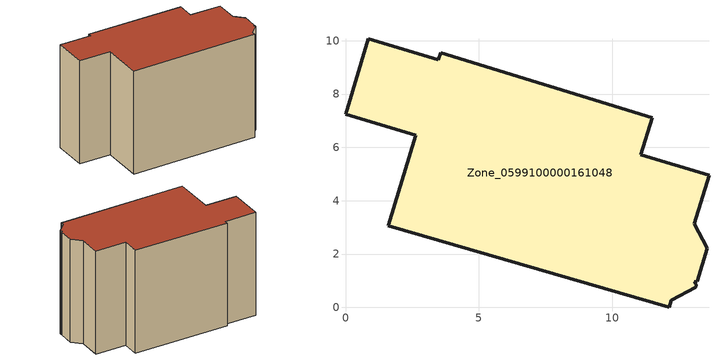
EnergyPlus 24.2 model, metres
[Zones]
Zone_0599100000161048
 floor ground (C_G): 12.21,0.26 12.13,0 1.6,3.06 2.63,6.45 0,7.24 0.85,10.08 3.49,9.29 3.56,9.54 11.5,7.11 11.07,5.73 13.63,4.95 13.07,3.14 13.57,2.22 13.2,0.97 13.08,0.95 13.16,0.84 13.13,0.76 z0
 wall outside (C_F): 11.07,5.73 11.5,7.11 3.56,9.54 3.49,9.29 0.85,10.08 0,7.24 2.63,6.45 1.6,3.06 12.13,0 12.21,0.26 13.13,0.76 13.16,0.84 13.08,0.95 13.2,0.97 13.57,2.22 13.07,3.14 13.63,4.95 11.07,5.73 z0:9.15
 roof outside (C_R): 13.2,0.97 13.57,2.22 13.07,3.14 13.63,4.95 11.07,5.73 11.5,7.11 3.56,9.54 3.49,9.29 0.85,10.08 0,7.24 2.63,6.45 1.6,3.06 12.13,0 12.21,0.26 13.13,0.76 13.16,0.84 13.08,0.95 z9.15
[BUILDING]
Pand.0599100000161048: North Axis=0; Terrain=City; Loads Convergence Tolerance Value=0.04; Temperature Convergence Tolerance Value=0.4; Solar Distribution=FullExterior; Maximum Number of Warmup Days=25; Minimum Number of Warmup Days=1
[Site:Location]
Rotterdam.The.Hague.AP_ZH_NLD Design_Conditions: Latitude=51.96; Longitude=4.45; Time Zone=1; Elevation=-4.5
[SITE:GROUNDTEMPERATURE:BUILDINGSURFACE]
18, 18, 18, 18, 18, 18, 18, 18, 18, 18, 18, 18
[MATERIAL] Thermal Absorptance=0.9; Solar Absorptance=0.7; Visible Absorptance=0.7
Name | Roughness | Thickness | Conductivity | Density | Specific Heat
G.TC.1946 | MediumSmooth | 0.15 | 1 | 540 | 1210
F.TC.1946 | Rough | 0.3 | 0.857143 | 1920 | 840
R.TC.1946 | MediumRough | 0.2 | 0.909091 | 1500 | 1000
[CONSTRUCTION]
C_G: G.TC.1946
C_F: F.TC.1946
C_R: R.TC.1946
[ZONE]
Zone_0599100000161048: Type=1; Multiplier=1; Ceiling Height=Autocalculate; Volume=Autocalculate; Floor Area=autocalculate; Part of Total Floor Area=Yes
[ZONEINFILTRATION:DESIGNFLOWRATE]
Infil_Zone_0599100000161048: Zone or ZoneList or Space or SpaceList=Zone_0599100000161048; Schedule=AlwaysOn; Design Flow Rate Calculation Method=Flow/Area; Flow Rate per Floor Area=0.003; Constant Term Coefficient=1; Temperature Term Coefficient=0; Velocity Term Coefficient=0; Velocity Squared Term Coefficient=0
[HVACTEMPLATE:ZONE:IDEALLOADSAIRSYSTEM]
Zone_0599100000161048: Maximum Heating Supply Air Temperature=50; Minimum Cooling Supply Air Temperature=13; Maximum Heating Supply Air Humidity Ratio=0.0156; Minimum Cooling Supply Air Humidity Ratio=0.0077; Heating Limit=NoLimit; Cooling Limit=NoLimit; Dehumidification Control Type=ConstantSensibleHeatRatio; Cooling Sensible Heat Ratio=0.7; Dehumidification Setpoint=60; Humidification Control Type=None; Humidification Setpoint=30; Outdoor Air Method=None; Outdoor Air Flow Rate per Person=0.00944; Outdoor Air Flow Rate per Zone Floor Area=0; Outdoor Air Flow Rate per Zone=0; Demand Controlled Ventilation Type=None; Outdoor Air Economizer Type=NoEconomizer; Heat Recovery Type=None; Sensible Heat Recovery Effectiveness=0.7; Latent Heat Recovery Effectiveness=0.65
[ZONECONTROL:THERMOSTAT]
ThermostatControl_Zone_0599100000161048: Zone or ZoneList=Zone_0599100000161048; Control Type Schedule=DualSetpointControlType; Control 1=Thermostat_Zone_0599100000161048; Temperature Difference Between Cutout And Setpoint=0
[THERMOSTATSETPOINT:DUALSETPOINT]
Thermostat_Zone_0599100000161048: Heating Setpoint Temperature Schedule=HeatingSetpoint_Zone_0599100000161048; Cooling Setpoint Temperature Schedule=CoolingSetpoint_Zone_0599100000161048
[SCHEDULE:COMPACT]
HeatingSetpoint_Zone_0599100000161048: Through: 12/31, For: AllDays, Until: 24:00, 21
CoolingSetpoint_Zone_0599100000161048: Through: 12/31, For: AllDays, Until: 24:00, 24
DualSetpointControlType: Through: 12/31, For: AllDays, Until: 24:00, 4
AlwaysOn: Through: 12/31, For: AllDays, Until: 24:00, 1
